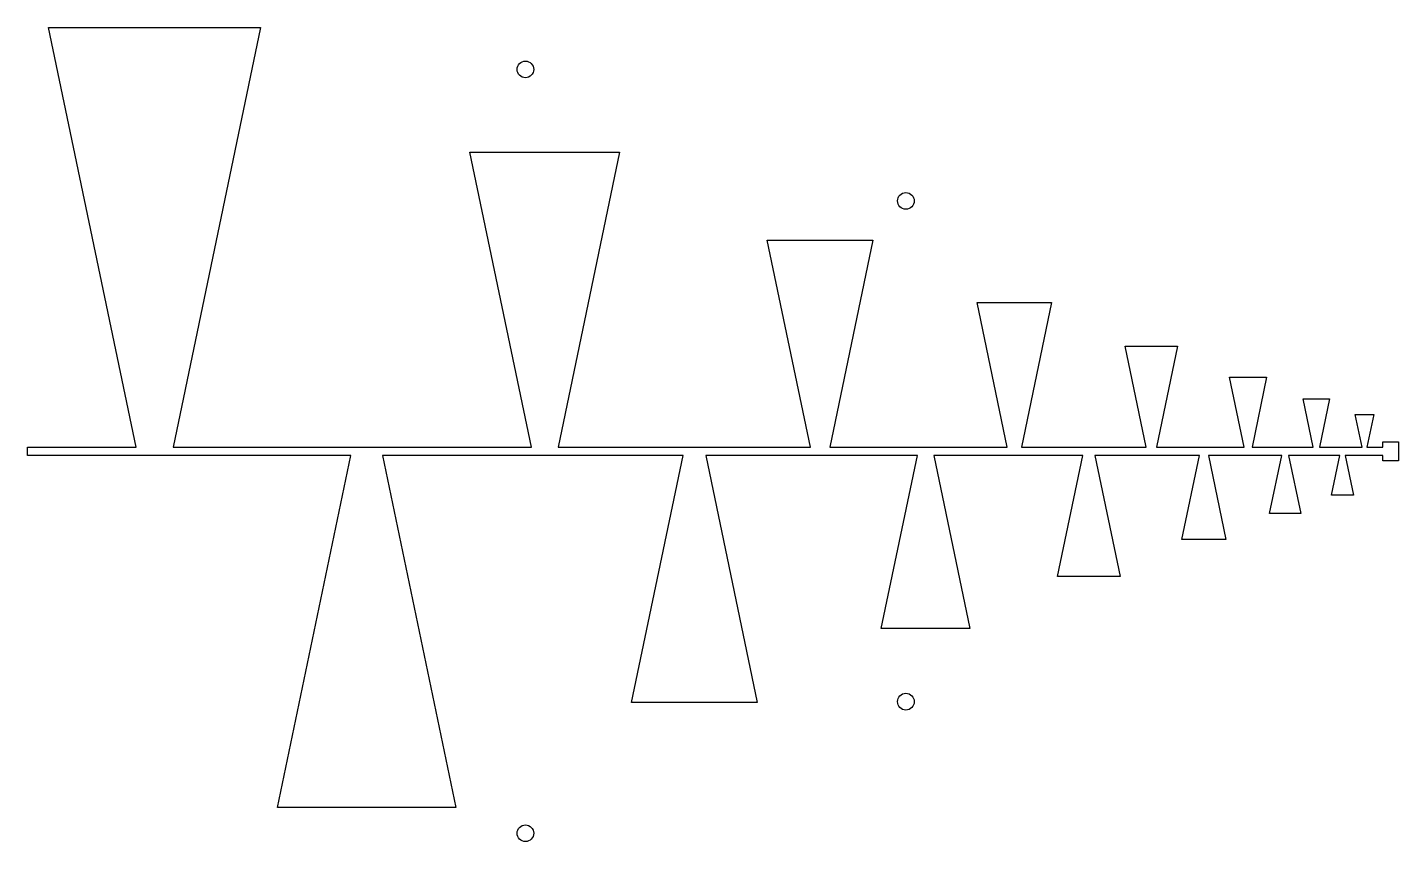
# Model space of a CAD drawing. Header units: millimetres. Extents: x 40 to 303, y -225 to -69.
import ezdxf

# ---------------------------------------------------------------- set-up
doc = ezdxf.new("R2010")
doc.units = ezdxf.units.MM
doc.layers.add('F.Cu', color=13, linetype='CONTINUOUS', true_color=0xc83434)

msp = doc.modelspace()

# ---------------------------------------------------------------- linework, layer by layer
at = {"layer": 'F.Cu', "linetype": 'CONTINUOUS'}
for p, q in [((60.8513, -149.2), (44.068, -68.64)), ((44.068, -68.64), (84.748, -68.64)), ((84.748, -68.64), (67.9647, -149.2)), ((136.7005, -149.2), (124.9073, -92.5924)), ((124.9073, -92.5924), (153.6111, -92.5924)), ((153.6111, -92.5924), (141.8179, -149.2)), ((190.2198, -149.2), (181.9475, -109.4932)), ((181.9475, -109.4932), (202.2009, -109.4932)), ((202.2009, -109.4932), (193.9287, -149.2)), ((227.9829, -149.2), (222.1951, -121.4184)), ((222.1951, -121.4184), (236.4859, -121.4184)), ((236.4859, -121.4184), (230.698, -149.2)), ((254.6286, -149.2), (250.5938, -129.8328)), ((250.5938, -129.8328), (260.6774, -129.8328)), ((260.6774, -129.8328), (256.6425, -149.2)), ((273.4298, -149.2), (270.6319, -135.77)), ((270.6319, -135.77), (277.7469, -135.77)), ((277.7469, -135.77), (274.9489, -149.2)), ((286.6959, -149.2), (284.7708, -139.9593)), ((284.7708, -139.9593), (289.7911, -139.9593)), ((289.7911, -139.9593), (287.866, -149.2)), ((296.0565, -149.2), (294.7472, -142.9153)), ((294.7472, -142.9153), (298.2895, -142.9153)), ((298.2895, -142.9153), (296.9802, -149.2)), ((40, -150.8), (40, -149.2)), ((40, -149.2), (60.8513, -149.2)), ((67.9647, -149.2), (136.7005, -149.2)), ((141.8179, -149.2), (190.2198, -149.2)), ((193.9287, -149.2), (227.9829, -149.2)), ((230.698, -149.2), (254.6286, -149.2)), ((256.6425, -149.2), (273.4298, -149.2)), ((274.9489, -149.2), (286.6959, -149.2)), ((287.866, -149.2), (296.0565, -149.2)), ((296.9802, -149.2), (300.0683, -149.2)), ((300.0683, -149.2), (300.0683, -148.15)), ((300.0683, -148.15), (303.0683, -148.15)), ((303.0683, -148.15), (303.0683, -149.2)), ((303.0683, -149.2), (303.0683, -150.8)), ((102.0737, -150.8), (40, -150.8)), ((88.0024, -218.3424), (102.0737, -150.8)), ((165.7871, -150.8), (108.1023, -150.8)), ((108.1023, -150.8), (122.1736, -218.3424)), ((155.9074, -198.2224), (165.7871, -150.8)), ((210.7432, -150.8), (170.1389, -150.8)), ((170.1389, -150.8), (180.0186, -198.2224)), ((203.8212, -184.0257), (210.7432, -150.8)), ((242.4643, -150.8), (213.912, -150.8)), ((213.912, -150.8), (220.834, -184.0257)), ((237.6291, -174.0086), (242.4643, -150.8)), ((264.8466, -150.8), (244.7983, -150.8)), ((244.7983, -150.8), (249.6334, -174.0086)), ((261.484, -166.9404), (264.8466, -150.8)), ((280.6396, -150.8), (266.5917, -150.8)), ((266.5917, -150.8), (269.9543, -166.9404)), ((278.3161, -161.9532), (280.6396, -150.8)), ((291.7832, -150.8), (281.9691, -150.8)), ((281.9691, -150.8), (284.2926, -161.9532)), ((290.1927, -158.4342), (291.7832, -150.8)), ((300.0683, -150.8), (292.8194, -150.8)), ((292.8194, -150.8), (294.4098, -158.4342)), ((300.0683, -151.85), (300.0683, -150.8)), ((303.0683, -151.85), (300.0683, -151.85)), ((303.0683, -150.8), (303.0683, -151.85)), ((294.4098, -158.4342), (290.1927, -158.4342)), ((284.2926, -161.9532), (278.3161, -161.9532)), ((269.9543, -166.9404), (261.484, -166.9404)), ((249.6334, -174.0086), (237.6291, -174.0086)), ((220.834, -184.0257), (203.8212, -184.0257)), ((180.0186, -198.2224), (155.9074, -198.2224)), ((122.1736, -218.3424), (88.0024, -218.3424))]:
    msp.add_line(p, q, dxfattribs=at)
at = {"layer": 'F.Cu'}
for centre in [(135.5342, -76.6921), (135.5342, -76.6921), (208.5342, -101.9479), (208.5342, -101.9479), (208.5342, -198.0521), (208.5342, -198.0521), (135.5342, -223.3079), (135.5342, -223.3079)]:
    msp.add_circle(centre, 1.6, dxfattribs=at)

doc.saveas('drawing.dxf')
